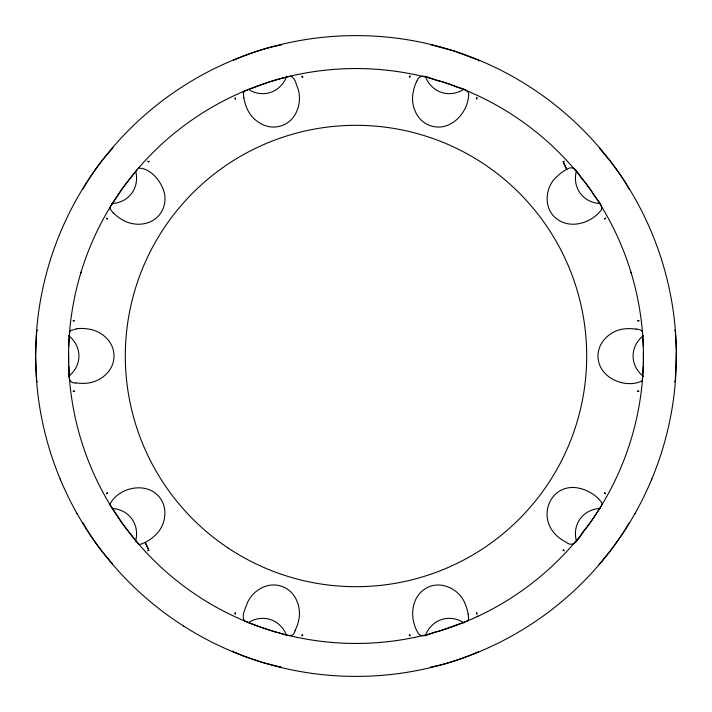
<?xml version="1.0" encoding="UTF-8"?>
<svg xmlns="http://www.w3.org/2000/svg" width="712" height="712" viewBox="0 0 712 712"><rect width="100%" height="100%" fill="white"/><g stroke="black" fill="none" stroke-linecap="round" stroke-linejoin="round"><path stroke-width="1.07" d="M68.575 353.018L68.655 363.44M643.399 361.064L643.426 352.502M643.381 361.847L643.345 363.645M68.726 346.157L69.304 335.254M643.274 365.843L642.331 380.555M69.447 333.394L70.461 330.519L76.656 328.891M628.99 523.151L623.196 532.807L612.204 548.4M83.01 188.849C91.456 174.36 101.469 160.066 112.994 147.945M135.502 541.245C137.621 534.142 136.633 526.088 132.521 519.867A7.859 2.492 54 0 0 131.168 517.989C126.647 512.266 119.518 508.813 112.265 508.484M576.498 170.755C574.406 177.769 575.341 185.698 579.319 191.884A7.903 2.501 54 0 0 581.206 194.465C585.736 199.93 592.678 203.187 599.735 203.516M36.704 331.116L35.6 355.422L36.632 380.724M675.296 380.884L676.356 350.704M286.669 76.184C284.168 83.34 278.579 89.481 271.414 92.115A7.868 2.501 -18 0 1 269.207 92.836C262.728 94.598 255.626 93.539 249.805 90.237M425.331 635.816C427.779 628.847 433.118 622.831 440.034 620.099A7.903 2.51 -18 0 1 442.793 619.182C449.975 617.188 457.941 618.737 464.046 622.947M416.894 81.23C420.338 70.176 433.305 80.865 440.844 81.364M295.106 630.77C293.175 639.483 284.48 634 278.988 632.932M601.916 504.826C597.341 512.391 592.411 519.742 587.16 526.853C580.947 532.211 575.99 550.412 566.058 542.126C528.642 523.169 551.747 471.816 589.625 492.17A342.125 117.062 -59.4 0 1 598.587 498.685M36.828 330.92L37.567 330.154M675.172 381.08L674.433 381.846M611.733 549.023L600.243 563.361L599.006 564.055M137.46 169.278L122.847 187.888L110.084 207.174L110.271 209.346L113.493 213.182M642.162 380.893C625.554 388.975 600.296 378.464 598.187 358.919C596.086 343.531 610.113 329.825 625.047 328.837A342.134 117.017 84.3 0 1 636.154 329.193M233.509 60.2C248.897 53.605 265.273 47.802 281.694 44.838M478.491 651.8C463.103 658.413 446.727 664.18 430.306 667.162M145.23 542.5L148.648 549.94L147.731 550.803L149.048 550.34L145.23 542.5L140.059 544.449L139 544.279L137.22 542.437L122.775 524.014L110.084 504.826M566.77 169.5L563.352 162.06L564.269 161.197L562.952 161.66L566.77 169.5C575.278 162.959 579.176 176.968 584.374 181.444M138.466 168.103C151.024 167.943 162.265 182.441 164.623 194.225C165.709 200.517 164.49 207.228 160.992 212.594A7.912 2.474 -54 0 1 159.274 214.944C150.606 225.766 133.829 226.754 122.375 219.83A342.116 117.017 -59.7 0 1 113.582 213.039M68.726 376.265C74.698 371.7 78.649 364.473 78.899 356.926A7.912 2.519 -90 0 0 78.863 354.309C78.382 346.895 74.333 339.944 68.45 335.468M643.274 335.735C637.382 340.238 633.449 347.34 633.119 354.781A7.868 2.483 -90 0 0 633.119 357.095C633.377 364.731 637.525 371.94 643.55 376.532M268.273 82.272L244.528 91.056L243.397 92.925L243.753 97.918M463.45 89.436C457.567 93.281 450.082 94.687 443.247 92.943A7.903 2.51 18 0 1 440.479 92.071C433.501 89.454 427.965 83.526 425.5 76.531M248.55 622.564C254.433 618.719 261.918 617.313 268.753 619.057A7.903 2.51 18 0 1 271.521 619.929C278.499 622.546 284.035 628.473 286.5 635.469M244.528 91.056L242.925 91.768L244.768 90.949M268.842 82.085L272.758 80.874M439.242 631.126L467.473 620.944L468.603 619.075L468.247 614.082M273.168 80.75C279.024 79.023 284.907 77.341 290.87 76.095C295.444 78.267 296.174 84.728 298.043 88.92C302.404 102.608 296.548 120.132 282.531 125.365A7.912 2.474 -18 0 1 279.763 126.246C266.386 129.922 252.226 120.844 247.028 108.518A342.116 117.008 -23.7 0 1 243.922 97.847M438.832 631.25C432.549 631.482 423.889 639.091 418.736 634.018C409.64 620.383 410.13 598.667 424.77 589.064C438.77 579.372 459.142 588.157 464.972 603.482A342.116 117.017 -23.7 0 1 468.087 614.144M430.609 44.723L454.576 51.139L478.482 60.2M281.391 667.278L262.817 662.552M111.677 203.543C119.1 203.356 126.451 199.93 131.097 194.1A7.903 2.51 -54 0 0 132.779 191.733C136.544 185.77 137.523 178.222 135.689 171.441M600.323 508.457C593.105 508.644 585.94 511.883 581.286 517.446A7.912 2.501 -54 0 0 579.381 520.018C575.483 526.017 574.451 533.688 576.311 540.559M636.136 328.997C638.789 329.309 643.363 329.959 642.58 333.768M75.864 383.003C65.913 383.59 69.981 371.637 68.717 365.594M280.234 667.313L281.436 667.58L279.976 667.251M277.582 632.541L273.844 631.455M273.007 631.206L262.372 627.77M262.043 662.311L245.026 656.571L233.518 651.8M441.493 81.56L443.282 82.129M443.843 82.307C446.922 83.295 449.993 84.336 453.037 85.431C457.656 88.448 466.796 87.763 468.656 93.486C468.923 111.926 451.248 131.409 432.122 126.22A7.894 2.474 18 0 1 429.639 125.428C416.511 120.64 410.219 104.86 413.307 91.732A342.107 117.062 12.6 0 1 416.743 81.195M261.633 627.512C255.857 625.51 250.152 623.312 244.528 620.944C240.914 615.791 245.818 608.048 247.367 602.779C252.742 590.746 266.76 582.131 279.878 585.78A7.912 2.474 18 0 1 282.637 586.679C295.605 591.583 301.737 607.238 298.693 620.268A342.125 117.017 12.3 0 1 294.946 630.725M599.326 148.025L611.572 162.772M112.674 563.975C101.496 551.471 91.002 537.524 83.037 522.822M674.54 330.199L675.101 330.768M36.899 381.232L37.46 381.801M598.507 498.818L601.391 502.085L602.121 504.256M584.908 182.139L587.587 185.734M612.062 163.413C618.016 171.743 624.655 180.002 628.963 189.178M587.934 186.206L591.485 191.163M591.939 191.813C594.44 197.731 603.028 203.258 601.444 209.835C591.547 222.998 570.704 229.576 556.793 218.878C542.882 208.714 544.742 186.25 557.692 175.882A342.125 117.071 48.6 0 1 566.672 169.376M478.776 60.591L478.98 61.134M233.02 650.866L233.225 651.409M675.368 331.276L676.338 349.895M109.915 504.434C117.694 487.978 144.616 481.463 157.904 495.516C169.136 506.624 166.03 526.426 154.308 536.118A342.125 117.017 48.3 0 1 145.123 542.375M642.722 335.69L643.283 346.406M75.846 382.825A342.116 117.017 84.3 0 0 86.953 383.172C100.294 382.015 113.279 371.37 113.938 357.513A7.912 2.474 90 0 0 113.947 354.612C113.368 341.003 100.837 330.332 87.736 328.944A342 117.008 -84.5 0 0 76.665 328.757M651.56 479.114L651.551 479.692L651.56 479.114M235.12 612.881L235.093 614.278L235.627 613.13L235.12 612.881M476.907 97.722L476.88 99.119L476.373 98.87L476.907 97.722M81.026 272.296L80.946 273.025L81.026 272.296M74.342 320.418L74.262 320.978L73.007 320.818L74.342 320.418M637.738 391.022L637.658 391.582L638.993 391.182L637.738 391.022M302.244 634.775L302.004 636.021L302.805 634.873L302.244 634.775M409.996 75.979L409.756 77.225L409.195 77.127L409.996 75.979M107.476 218.726L107.218 219.234L106.373 218.121L107.476 218.726M604.782 492.766L604.524 493.274L605.627 493.879L604.782 492.766M635.024 513.468L634.57 513.833L635.024 513.468M107.218 492.766L106.373 493.879L107.476 493.274L107.218 492.766M605.627 218.121L604.782 219.234L604.524 218.726L605.627 218.121M149.048 161.66L148.648 162.06L147.731 161.197L149.048 161.66M563.352 549.94L562.952 550.34L564.269 550.803L563.352 549.94M477.814 616.2L477.245 616.61L477.814 616.2M77.43 513.833L76.976 513.468L77.43 513.833M235.627 98.87L235.12 99.119L235.093 97.722L235.627 98.87M476.88 612.881L476.373 613.13L476.907 614.278L476.88 612.881M60.44 479.114L60.449 479.692L60.44 479.114M631.197 272.981L630.974 272.296L631.197 272.981M302.805 77.127L302.244 77.225L302.004 75.979L302.805 77.127M409.756 634.775L409.195 634.873L409.996 636.021L409.756 634.775M74.262 391.022L73.007 391.182L74.342 391.582L74.262 391.022M638.993 320.818L637.738 320.978L637.658 320.418L638.993 320.818M228.338 548.142A230.688 230.688 0 0 0 586.234 370.489A230.688 230.688 0 0 0 253.428 149.369A230.688 230.688 0 0 0 228.338 548.142M208.42 602.663A287.443 287.443 0 0 0 643.408 360.468A287.443 287.443 0 0 0 216.163 104.86A287.443 287.443 0 0 0 208.42 602.663M183.74 626.151A320.4 320.4 0 0 0 676.088 370.107A320.4 320.4 0 0 0 208.171 71.743A320.4 320.4 0 0 0 183.74 626.151"/></g></svg>
